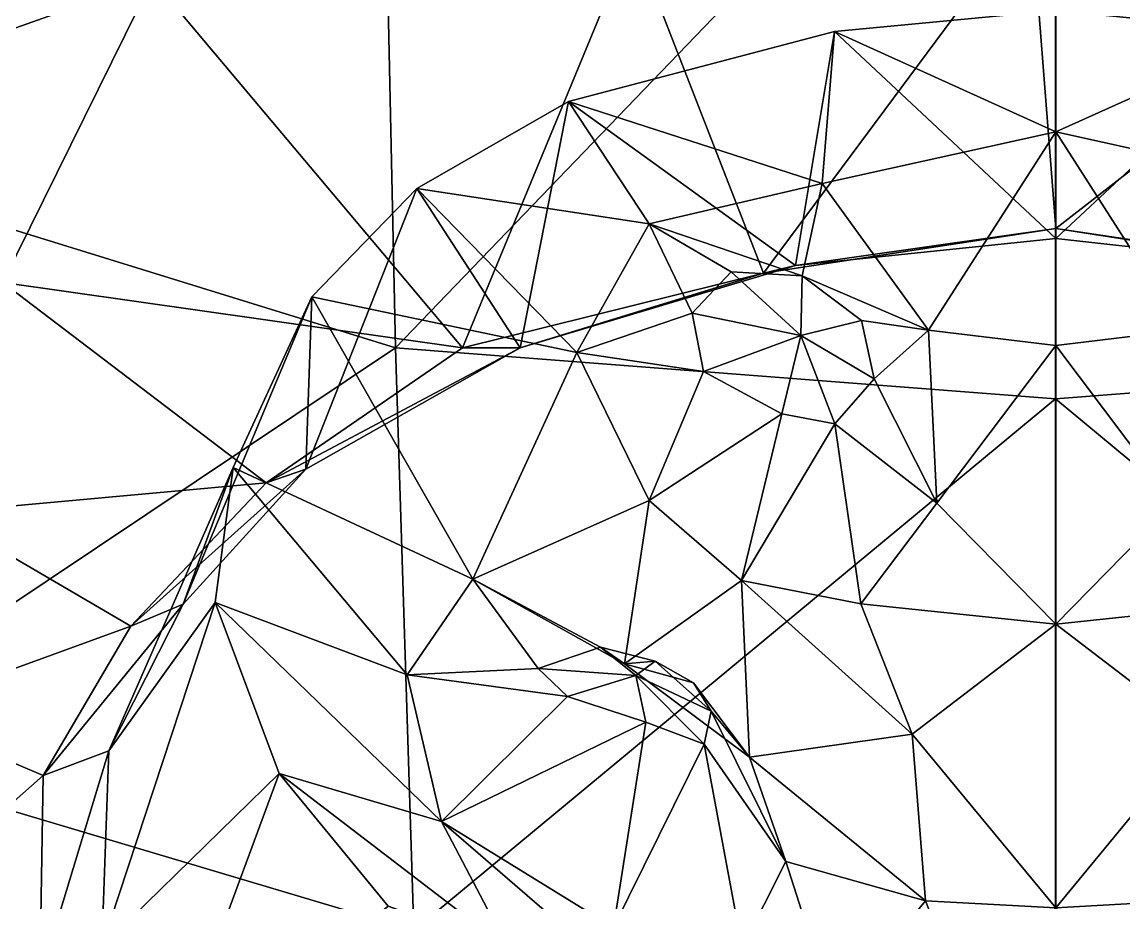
# Model space of a CAD drawing. Extents: x -4.77 to 4.77, y -2.48 to 3.3.
# Drawn here: x -0.17 to 0.0109, y -2.2363 to -2.0917 of the extents above; entities that cross this region are included whole.
import ezdxf

# ---------------------------------------------------------------- set-up
doc = ezdxf.new("R2010")
doc.units = 0

msp = doc.modelspace()

# ---------------------------------------------------------------- linework, layer by layer
for points in [[(-0.21261, -2.11303, 0.3889), (-0.11126, -2.02272, 0.47158), (-0.22021, -1.98802, 0.45728)], [(-0.21261, -2.11303, -0.3889), (-0.22021, -1.98802, -0.45728), (-0.11126, -2.02272, -0.47158)], [(-0.21261, -2.11303, 0.3889), (-0.10864, -2.14518, 0.40055), (-0.11126, -2.02272, 0.47158)], [(-0.21261, -2.11303, -0.3889), (-0.11126, -2.02272, -0.47158), (-0.10864, -2.14518, -0.40055)], [(-0.10864, -2.14518, 0.40055), (-0.00031, -2.03253, 0.47558), (-0.11126, -2.02272, 0.47158)], [(-0.10864, -2.14518, -0.40055), (-0.11126, -2.02272, -0.47158), (-0.00031, -2.03253, -0.47558)], [(0.10801, -2.14518, 0.40056), (0.11064, -2.02273, 0.47159), (-0.00031, -2.03253, 0.47558)], [(0.10801, -2.14518, -0.40056), (-0.00031, -2.03253, -0.47558), (0.11064, -2.02273, -0.47159)], [(-0.10864, -2.14518, 0.40055), (-0.00031, -2.15356, 0.40377), (-0.00031, -2.03253, 0.47558)], [(-0.10864, -2.14518, -0.40055), (-0.00031, -2.03253, -0.47558), (-0.00031, -2.15356, -0.40377)], [(0.10801, -2.14518, 0.40056), (-0.00031, -2.03253, 0.47558), (-0.00031, -2.15356, 0.40377)], [(0.10801, -2.14518, -0.40056), (-0.00031, -2.15356, -0.40377), (-0.00031, -2.03253, -0.47558)], [(-0.21778, -2.10916, -1.23734), (-0.22341, -2.04615, -1.25719), (-0.14853, -2.08465, -1.287)], [(-0.21778, -2.10916, 1.23734), (-0.14853, -2.08465, 1.287), (-0.22341, -2.04615, 1.25719)], [(-0.04822, -2.13291, -1.29196), (-0.06974, -2.07762, -1.31317), (-0.00428, -2.07367, -1.32082)], [(-0.04822, -2.13291, 1.29196), (-0.00428, -2.07367, 1.32082), (-0.06974, -2.07762, 1.31317)], [(-0.04822, -2.13291, -1.29196), (-0.00428, -2.07367, -1.32082), (-0.00026, -2.12556, -1.30056)], [(-0.04822, -2.13291, 1.29196), (-0.00026, -2.12556, 1.30056), (-0.00428, -2.07367, 1.32082)], [(-0.00026, -2.12556, -1.30056), (-0.00428, -2.07367, -1.32082), (0.06011, -2.07861, -1.31446)], [(-0.00026, -2.12556, 1.30056), (0.06011, -2.07861, 1.31446), (-0.00428, -2.07367, 1.32082)], [(-0.06974, -2.07762, -1.31317), (-0.09765, -2.14515, -1.27695), (-0.14853, -2.08465, -1.287)], [(-0.06974, -2.07762, 1.31317), (-0.14853, -2.08465, 1.287), (-0.09765, -2.14515, 1.27695)], [(-0.06974, -2.07762, -1.31317), (-0.04822, -2.13291, -1.29196), (-0.09765, -2.14515, -1.27695)], [(-0.06974, -2.07762, 1.31317), (-0.09765, -2.14515, 1.27695), (-0.04822, -2.13291, 1.29196)], [(-0.00026, -2.12556, -1.30056), (0.06011, -2.07861, -1.31446), (0.0477, -2.13302, -1.29201)], [(-0.00026, -2.12556, 1.30056), (0.0477, -2.13302, 1.29201), (0.06011, -2.07861, 1.31446)], [(-0.21778, -2.10916, -1.23734), (-0.14853, -2.08465, -1.287), (-0.17315, -2.13443, -1.2526)], [(-0.21778, -2.10916, 1.23734), (-0.17315, -2.13443, 1.2526), (-0.14853, -2.08465, 1.287)], [(-0.09765, -2.14515, -1.27695), (-0.17315, -2.13443, -1.2526), (-0.14853, -2.08465, -1.287)], [(-0.09765, -2.14515, 1.27695), (-0.14853, -2.08465, 1.287), (-0.17315, -2.13443, 1.2526)], [(-0.03658, -2.09321, -1.22895), (-0.00026, -2.12722, -1.28359), (-0.00026, -2.0898, -1.23393)], [(-0.03658, -2.09321, -1.22895), (-0.00026, -2.0898, -1.23393), (-0.00026, -2.10971, -1.22575)], [(-0.03658, -2.09321, 1.22895), (-0.00026, -2.0898, 1.23393), (-0.00026, -2.12722, 1.28359)], [(-0.03658, -2.09321, 1.22895), (-0.00026, -2.10971, 1.22575), (-0.00026, -2.0898, 1.23393)], [(0.03603, -2.09342, -1.22893), (-0.00026, -2.10971, -1.22575), (-0.00026, -2.0898, -1.23393)], [(0.03603, -2.09342, -1.22893), (-0.00026, -2.0898, -1.23393), (-0.00026, -2.12722, -1.28359)], [(0.03603, -2.09342, 1.22893), (-0.00026, -2.0898, 1.23393), (-0.00026, -2.10971, 1.22575)], [(0.03603, -2.09342, 1.22893), (-0.00026, -2.12722, 1.28359), (-0.00026, -2.0898, 1.23393)], [(-0.0386, -2.11821, -1.2209), (-0.08026, -2.1047, -1.21712), (-0.03658, -2.09321, -1.22895)], [(-0.04299, -2.13164, -1.27903), (-0.03658, -2.09321, -1.22895), (-0.08026, -2.1047, -1.21712)], [(-0.0386, -2.11821, 1.2209), (-0.03658, -2.09321, 1.22895), (-0.08026, -2.1047, 1.21712)], [(-0.04299, -2.13164, 1.27903), (-0.08026, -2.1047, 1.21712), (-0.03658, -2.09321, 1.22895)], [(-0.03658, -2.09321, -1.22895), (-0.04299, -2.13164, -1.27903), (-0.00026, -2.12722, -1.28359)], [(-0.03658, -2.09321, 1.22895), (-0.00026, -2.12722, 1.28359), (-0.04299, -2.13164, 1.27903)], [(-0.03658, -2.09321, -1.22895), (-0.00026, -2.10971, -1.22575), (-0.0386, -2.11821, -1.2209)], [(-0.03658, -2.09321, 1.22895), (-0.0386, -2.11821, 1.2209), (-0.00026, -2.10971, 1.22575)], [(0.03603, -2.09342, -1.22893), (-0.00026, -2.12722, -1.28359), (0.04274, -2.13198, -1.27893)], [(0.03603, -2.09342, -1.22893), (0.03805, -2.11821, -1.22075), (-0.00026, -2.10971, -1.22575)], [(0.03603, -2.09342, 1.22893), (0.04274, -2.13198, 1.27893), (-0.00026, -2.12722, 1.28359)], [(0.03603, -2.09342, 1.22893), (-0.00026, -2.10971, 1.22575), (0.03805, -2.11821, 1.22075)], [(-0.06702, -2.12479, -1.20998), (-0.10515, -2.11901, -1.19433), (-0.08026, -2.1047, -1.21712)], [(-0.0882, -2.14517, -1.26266), (-0.08026, -2.1047, -1.21712), (-0.10515, -2.11901, -1.19433)], [(-0.06702, -2.12479, 1.20998), (-0.08026, -2.1047, 1.21712), (-0.10515, -2.11901, 1.19433)], [(-0.0882, -2.14517, 1.26266), (-0.10515, -2.11901, 1.19433), (-0.08026, -2.1047, 1.21712)], [(-0.04299, -2.13164, -1.27903), (-0.08026, -2.1047, -1.21712), (-0.0882, -2.14517, -1.26266)], [(-0.04299, -2.13164, 1.27903), (-0.0882, -2.14517, 1.26266), (-0.08026, -2.1047, 1.21712)], [(-0.0386, -2.11821, -1.2209), (-0.06702, -2.12479, -1.20998), (-0.08026, -2.1047, -1.21712)], [(-0.0386, -2.11821, 1.2209), (-0.08026, -2.1047, 1.21712), (-0.06702, -2.12479, 1.20998)], [(-0.02117, -2.14228, -1.22035), (-0.0386, -2.11821, -1.2209), (-0.00026, -2.10971, -1.22575)], [(-0.02117, -2.14228, 1.22035), (-0.00026, -2.10971, 1.22575), (-0.0386, -2.11821, 1.2209)], [(-0.02117, -2.14228, -1.22035), (-0.00026, -2.10971, -1.22575), (-0.00026, -2.14481, -1.2235)], [(-0.02117, -2.14228, 1.22035), (-0.00026, -2.14481, 1.2235), (-0.00026, -2.10971, 1.22575)], [(0.0206, -2.14226, -1.2203), (-0.00026, -2.10971, -1.22575), (0.03805, -2.11821, -1.22075)], [(0.0206, -2.14226, -1.2203), (-0.00026, -2.14481, -1.2235), (-0.00026, -2.10971, -1.22575)], [(0.0206, -2.14226, 1.2203), (0.03805, -2.11821, 1.22075), (-0.00026, -2.10971, 1.22575)], [(0.0206, -2.14226, 1.2203), (-0.00026, -2.10971, 1.22575), (-0.00026, -2.14481, 1.2235)], [(-0.10864, -2.14518, 0.40055), (-0.21261, -2.11303, 0.3889), (-0.20673, -2.21075, 0.31808)], [(-0.10864, -2.14518, -0.40055), (-0.20673, -2.21075, -0.31808), (-0.21261, -2.11303, -0.3889)], [(-0.04189, -2.13335, -1.2004), (-0.06702, -2.12479, -1.20998), (-0.0386, -2.11821, -1.2209)], [(-0.04189, -2.13335, 1.2004), (-0.0386, -2.11821, 1.2209), (-0.06702, -2.12479, 1.20998)], [(-0.02117, -2.14228, -1.22035), (-0.04189, -2.13335, -1.2004), (-0.0386, -2.11821, -1.2209)], [(-0.02117, -2.14228, 1.22035), (-0.0386, -2.11821, 1.2209), (-0.04189, -2.13335, 1.2004)], [(-0.0882, -2.14517, -1.26266), (-0.10515, -2.11901, -1.19433), (-0.12338, -2.16508, -1.23837)], [(-0.12338, -2.16508, -1.23837), (-0.10515, -2.11901, -1.19433), (-0.1224, -2.13677, -1.17251)], [(-0.0882, -2.14517, 1.26266), (-0.12338, -2.16508, 1.23837), (-0.10515, -2.11901, 1.19433)], [(-0.12338, -2.16508, 1.23837), (-0.1224, -2.13677, 1.17251), (-0.10515, -2.11901, 1.19433)], [(-0.1224, -2.13677, -1.17251), (-0.10515, -2.11901, -1.19433), (-0.07886, -2.14592, -1.19906)], [(-0.1224, -2.13677, 1.17251), (-0.07886, -2.14592, 1.19906), (-0.10515, -2.11901, 1.19433)], [(-0.06702, -2.12479, -1.20998), (-0.07886, -2.14592, -1.19906), (-0.10515, -2.11901, -1.19433)], [(-0.06702, -2.12479, 1.20998), (-0.10515, -2.11901, 1.19433), (-0.07886, -2.14592, 1.19906)], [(-0.05993, -2.13947, -1.19194), (-0.07886, -2.14592, -1.19906), (-0.06702, -2.12479, -1.20998)], [(-0.05993, -2.13947, 1.19194), (-0.06702, -2.12479, 1.20998), (-0.07886, -2.14592, 1.19906)], [(-0.05993, -2.13947, -1.19194), (-0.06702, -2.12479, -1.20998), (-0.05356, -2.13267, -1.19828)], [(-0.04189, -2.13335, -1.2004), (-0.05356, -2.13267, -1.19828), (-0.06702, -2.12479, -1.20998)], [(-0.05993, -2.13947, 1.19194), (-0.05356, -2.13267, 1.19828), (-0.06702, -2.12479, 1.20998)], [(-0.04189, -2.13335, 1.2004), (-0.06702, -2.12479, 1.20998), (-0.05356, -2.13267, 1.19828)], [(-0.04299, -2.13164, -1.27903), (-0.04822, -2.13291, -1.29196), (-0.00026, -2.12556, -1.30056)], [(-0.04299, -2.13164, 1.27903), (-0.00026, -2.12556, 1.30056), (-0.04822, -2.13291, 1.29196)], [(-0.04299, -2.13164, -1.27903), (-0.00026, -2.12556, -1.30056), (-0.00026, -2.12722, -1.28359)], [(-0.04299, -2.13164, 1.27903), (-0.00026, -2.12722, 1.28359), (-0.00026, -2.12556, 1.30056)], [(0.04274, -2.13198, -1.27893), (-0.00026, -2.12556, -1.30056), (0.0477, -2.13302, -1.29201)], [(0.04274, -2.13198, -1.27893), (-0.00026, -2.12722, -1.28359), (-0.00026, -2.12556, -1.30056)], [(0.04274, -2.13198, 1.27893), (0.0477, -2.13302, 1.29201), (-0.00026, -2.12556, 1.30056)], [(0.04274, -2.13198, 1.27893), (-0.00026, -2.12556, 1.30056), (-0.00026, -2.12722, 1.28359)], [(-0.04822, -2.13291, -1.29196), (-0.0882, -2.14517, -1.26266), (-0.09765, -2.14515, -1.27695)], [(-0.04822, -2.13291, 1.29196), (-0.09765, -2.14515, 1.27695), (-0.0882, -2.14517, 1.26266)], [(-0.04822, -2.13291, -1.29196), (-0.04299, -2.13164, -1.27903), (-0.0882, -2.14517, -1.26266)], [(-0.04822, -2.13291, 1.29196), (-0.0882, -2.14517, 1.26266), (-0.04299, -2.13164, 1.27903)], [(-0.05356, -2.13267, -1.19828), (-0.04208, -2.14314, -1.18957), (-0.05993, -2.13947, -1.19194)], [(-0.05356, -2.13267, 1.19828), (-0.05993, -2.13947, 1.19194), (-0.04208, -2.14314, 1.18957)], [(-0.05356, -2.13267, -1.19828), (-0.04189, -2.13335, -1.2004), (-0.04208, -2.14314, -1.18957)], [(-0.05356, -2.13267, 1.19828), (-0.04208, -2.14314, 1.18957), (-0.04189, -2.13335, 1.2004)], [(-0.18397, -2.17224, -1.22163), (-0.17315, -2.13443, -1.2526), (-0.1299, -2.16733, -1.25115)], [(-0.18397, -2.17224, 1.22163), (-0.1299, -2.16733, 1.25115), (-0.17315, -2.13443, 1.2526)], [(-0.09765, -2.14515, -1.27695), (-0.1299, -2.16733, -1.25115), (-0.17315, -2.13443, -1.2526)], [(-0.09765, -2.14515, 1.27695), (-0.17315, -2.13443, 1.2526), (-0.1299, -2.16733, 1.25115)], [(-0.04208, -2.14314, -1.18957), (-0.04189, -2.13335, -1.2004), (-0.03217, -2.14067, -1.20029)], [(-0.04208, -2.14314, 1.18957), (-0.03217, -2.14067, 1.20029), (-0.04189, -2.13335, 1.2004)], [(-0.02117, -2.14228, -1.22035), (-0.03217, -2.14067, -1.20029), (-0.04189, -2.13335, -1.2004)], [(-0.02117, -2.14228, 1.22035), (-0.04189, -2.13335, 1.2004), (-0.03217, -2.14067, 1.20029)], [(-0.12338, -2.16508, -1.23837), (-0.1224, -2.13677, -1.17251), (-0.14352, -2.18727, -1.21396)], [(-0.14352, -2.18727, -1.21396), (-0.1224, -2.13677, -1.17251), (-0.13531, -2.16484, -1.14092)], [(-0.12338, -2.16508, 1.23837), (-0.14352, -2.18727, 1.21396), (-0.1224, -2.13677, 1.17251)], [(-0.14352, -2.18727, 1.21396), (-0.13531, -2.16484, 1.14092), (-0.1224, -2.13677, 1.17251)], [(-0.13531, -2.16484, -1.14092), (-0.1224, -2.13677, -1.17251), (-0.09598, -2.18314, -1.17556)], [(-0.13531, -2.16484, 1.14092), (-0.09598, -2.18314, 1.17556), (-0.1224, -2.13677, 1.17251)], [(-0.1224, -2.13677, -1.17251), (-0.07886, -2.14592, -1.19906), (-0.09598, -2.18314, -1.17556)], [(-0.1224, -2.13677, 1.17251), (-0.09598, -2.18314, 1.17556), (-0.07886, -2.14592, 1.19906)], [(-0.05807, -2.14906, -1.18617), (-0.07886, -2.14592, -1.19906), (-0.05993, -2.13947, -1.19194)], [(-0.05807, -2.14906, 1.18617), (-0.05993, -2.13947, 1.19194), (-0.07886, -2.14592, 1.19906)], [(-0.04208, -2.14314, -1.18957), (-0.05807, -2.14906, -1.18617), (-0.05993, -2.13947, -1.19194)], [(-0.04208, -2.14314, 1.18957), (-0.05993, -2.13947, 1.19194), (-0.05807, -2.14906, 1.18617)], [(-0.04208, -2.14314, -1.18957), (-0.03217, -2.14067, -1.20029), (-0.03007, -2.15027, -1.19557)], [(-0.04208, -2.14314, 1.18957), (-0.03007, -2.15027, 1.19557), (-0.03217, -2.14067, 1.20029)], [(-0.02117, -2.14228, -1.22035), (-0.03007, -2.15027, -1.19557), (-0.03217, -2.14067, -1.20029)], [(-0.02117, -2.14228, 1.22035), (-0.03217, -2.14067, 1.20029), (-0.03007, -2.15027, 1.19557)], [(-0.04208, -2.14314, -1.18957), (-0.04521, -2.156, -1.18454), (-0.05807, -2.14906, -1.18617)], [(-0.04208, -2.14314, 1.18957), (-0.05807, -2.14906, 1.18617), (-0.04521, -2.156, 1.18454)], [(-0.04208, -2.14314, -1.18957), (-0.03655, -2.15764, -1.18859), (-0.04521, -2.156, -1.18454)], [(-0.04208, -2.14314, 1.18957), (-0.04521, -2.156, 1.18454), (-0.03655, -2.15764, 1.18859)], [(-0.04208, -2.14314, -1.18957), (-0.03007, -2.15027, -1.19557), (-0.03655, -2.15764, -1.18859)], [(-0.04208, -2.14314, 1.18957), (-0.03655, -2.15764, 1.18859), (-0.03007, -2.15027, 1.19557)], [(-0.02117, -2.14228, -1.22035), (-0.01977, -2.17069, -1.21348), (-0.03007, -2.15027, -1.19557)], [(-0.02117, -2.14228, 1.22035), (-0.03007, -2.15027, 1.19557), (-0.01977, -2.17069, 1.21348)], [(-0.01977, -2.17069, -1.21348), (-0.02117, -2.14228, -1.22035), (-0.00026, -2.14481, -1.2235)], [(-0.01977, -2.17069, 1.21348), (-0.00026, -2.14481, 1.2235), (-0.02117, -2.14228, 1.22035)], [(-0.00026, -2.14481, -1.2235), (0.0206, -2.14226, -1.2203), (0.01923, -2.17069, -1.21345)], [(-0.00026, -2.14481, 1.2235), (0.01923, -2.17069, 1.21345), (0.0206, -2.14226, 1.2203)], [(-0.10864, -2.14518, 0.40055), (-0.20673, -2.21075, 0.31808), (-0.10563, -2.24085, 0.3273)], [(-0.10864, -2.14518, -0.40055), (-0.10563, -2.24085, -0.3273), (-0.20673, -2.21075, -0.31808)], [(-0.0882, -2.14517, -1.26266), (-0.1299, -2.16733, -1.25115), (-0.09765, -2.14515, -1.27695)], [(-0.0882, -2.14517, 1.26266), (-0.09765, -2.14515, 1.27695), (-0.1299, -2.16733, 1.25115)], [(-0.0882, -2.14517, -1.26266), (-0.12338, -2.16508, -1.23837), (-0.1299, -2.16733, -1.25115)], [(-0.0882, -2.14517, 1.26266), (-0.1299, -2.16733, 1.25115), (-0.12338, -2.16508, 1.23837)], [(-0.10563, -2.24085, 0.3273), (-0.00031, -2.15356, 0.40377), (-0.10864, -2.14518, 0.40055)], [(-0.10563, -2.24085, -0.3273), (-0.10864, -2.14518, -0.40055), (-0.00031, -2.15356, -0.40377)], [(-0.01977, -2.17069, -1.21348), (-0.00026, -2.14481, -1.2235), (-0.00026, -2.19053, -1.20829)], [(-0.01977, -2.17069, 1.21348), (-0.00026, -2.19053, 1.20829), (-0.00026, -2.14481, 1.2235)], [(0.105, -2.24086, 0.32731), (0.10801, -2.14518, 0.40056), (-0.00031, -2.15356, 0.40377)], [(0.105, -2.24086, -0.32731), (-0.00031, -2.15356, -0.40377), (0.10801, -2.14518, -0.40056)], [(-0.00026, -2.14481, -1.2235), (0.01923, -2.17069, -1.21345), (-0.00026, -2.19053, -1.20829)], [(-0.00026, -2.14481, 1.2235), (-0.00026, -2.19053, 1.20829), (0.01923, -2.17069, 1.21345)], [(-0.09598, -2.18314, -1.17556), (-0.07886, -2.14592, -1.19906), (-0.067, -2.17025, -1.19246)], [(-0.09598, -2.18314, 1.17556), (-0.067, -2.17025, 1.19246), (-0.07886, -2.14592, 1.19906)], [(-0.05807, -2.14906, -1.18617), (-0.067, -2.17025, -1.19246), (-0.07886, -2.14592, -1.19906)], [(-0.05807, -2.14906, 1.18617), (-0.07886, -2.14592, 1.19906), (-0.067, -2.17025, 1.19246)], [(-0.067, -2.17025, -1.19246), (-0.05807, -2.14906, -1.18617), (-0.04521, -2.156, -1.18454)], [(-0.067, -2.17025, 1.19246), (-0.04521, -2.156, 1.18454), (-0.05807, -2.14906, 1.18617)], [(-0.03655, -2.15764, -1.18859), (-0.03007, -2.15027, -1.19557), (-0.01977, -2.17069, -1.21348)], [(-0.03655, -2.15764, 1.18859), (-0.01977, -2.17069, 1.21348), (-0.03007, -2.15027, 1.19557)], [(-0.10563, -2.24085, 0.3273), (-0.00031, -2.24919, 0.32941), (-0.00031, -2.15356, 0.40377)], [(-0.10563, -2.24085, -0.3273), (-0.00031, -2.15356, -0.40377), (-0.00031, -2.24919, -0.32941)], [(0.105, -2.24086, 0.32731), (-0.00031, -2.15356, 0.40377), (-0.00031, -2.24919, 0.32941)], [(0.105, -2.24086, -0.32731), (-0.00031, -2.24919, -0.32941), (-0.00031, -2.15356, -0.40377)], [(-0.067, -2.17025, -1.19246), (-0.04521, -2.156, -1.18454), (-0.05182, -2.18339, -1.19698)], [(-0.067, -2.17025, 1.19246), (-0.05182, -2.18339, 1.19698), (-0.04521, -2.156, 1.18454)], [(-0.05182, -2.18339, -1.19698), (-0.04521, -2.156, -1.18454), (-0.03655, -2.15764, -1.18859)], [(-0.05182, -2.18339, 1.19698), (-0.03655, -2.15764, 1.18859), (-0.04521, -2.156, 1.18454)], [(-0.05182, -2.18339, -1.19698), (-0.03655, -2.15764, -1.18859), (-0.03227, -2.18718, -1.20557)], [(-0.05182, -2.18339, 1.19698), (-0.03227, -2.18718, 1.20557), (-0.03655, -2.15764, 1.18859)], [(-0.03655, -2.15764, -1.18859), (-0.01977, -2.17069, -1.21348), (-0.03227, -2.18718, -1.20557)], [(-0.03655, -2.15764, 1.18859), (-0.03227, -2.18718, 1.20557), (-0.01977, -2.17069, 1.21348)], [(-0.14352, -2.18727, -1.21396), (-0.13531, -2.16484, -1.14092), (-0.1557, -2.21131, -1.18565)], [(-0.13829, -2.18699, -1.11446), (-0.1557, -2.21131, -1.18565), (-0.13531, -2.16484, -1.14092)], [(-0.14352, -2.18727, 1.21396), (-0.1557, -2.21131, 1.18565), (-0.13531, -2.16484, 1.14092)], [(-0.13829, -2.18699, 1.11446), (-0.13531, -2.16484, 1.14092), (-0.1557, -2.21131, 1.18565)], [(-0.12338, -2.16508, -1.23837), (-0.15211, -2.19085, -1.2229), (-0.1299, -2.16733, -1.25115)], [(-0.12338, -2.16508, -1.23837), (-0.14352, -2.18727, -1.21396), (-0.15211, -2.19085, -1.2229)], [(-0.12338, -2.16508, 1.23837), (-0.1299, -2.16733, 1.25115), (-0.15211, -2.19085, 1.2229)], [(-0.12338, -2.16508, 1.23837), (-0.15211, -2.19085, 1.2229), (-0.14352, -2.18727, 1.21396)], [(-0.10675, -2.19885, -1.15204), (-0.13829, -2.18699, -1.11446), (-0.13531, -2.16484, -1.14092)], [(-0.10675, -2.19885, 1.15204), (-0.13531, -2.16484, 1.14092), (-0.13829, -2.18699, 1.11446)], [(-0.13531, -2.16484, -1.14092), (-0.09598, -2.18314, -1.17556), (-0.10675, -2.19885, -1.15204)], [(-0.13531, -2.16484, 1.14092), (-0.10675, -2.19885, 1.15204), (-0.09598, -2.18314, 1.17556)], [(-0.18397, -2.17224, -1.22163), (-0.1299, -2.16733, -1.25115), (-0.15211, -2.19085, -1.2229)], [(-0.18397, -2.17224, 1.22163), (-0.15211, -2.19085, 1.2229), (-0.1299, -2.16733, 1.25115)], [(-0.09598, -2.18314, -1.17556), (-0.067, -2.17025, -1.19246), (-0.07103, -2.19707, -1.18089)], [(-0.09598, -2.18314, 1.17556), (-0.07103, -2.19707, 1.18089), (-0.067, -2.17025, 1.19246)], [(-0.05182, -2.18339, -1.19698), (-0.07103, -2.19707, -1.18089), (-0.067, -2.17025, -1.19246)], [(-0.05182, -2.18339, 1.19698), (-0.067, -2.17025, 1.19246), (-0.07103, -2.19707, 1.18089)], [(-0.03227, -2.18718, -1.20557), (-0.01977, -2.17069, -1.21348), (-0.00026, -2.19053, -1.20829)], [(-0.03227, -2.18718, 1.20557), (-0.00026, -2.19053, 1.20829), (-0.01977, -2.17069, 1.21348)], [(-0.00026, -2.19053, -1.20829), (0.01923, -2.17069, -1.21345), (0.03172, -2.18715, -1.20548)], [(-0.00026, -2.19053, 1.20829), (0.03172, -2.18715, 1.20548), (0.01923, -2.17069, 1.21345)], [(-0.1909, -2.20498, -1.18862), (-0.18397, -2.17224, -1.22163), (-0.15211, -2.19085, -1.2229)], [(-0.1909, -2.20498, 1.18862), (-0.15211, -2.19085, 1.2229), (-0.18397, -2.17224, 1.22163)], [(-0.08522, -2.19783, -1.14926), (-0.10675, -2.19885, -1.15204), (-0.09598, -2.18314, -1.17556)], [(-0.08522, -2.19783, 1.14926), (-0.09598, -2.18314, 1.17556), (-0.10675, -2.19885, 1.15204)], [(-0.08522, -2.19783, -1.14926), (-0.09598, -2.18314, -1.17556), (-0.07499, -2.1943, -1.15798)], [(-0.07103, -2.19707, -1.18089), (-0.07499, -2.1943, -1.15798), (-0.09598, -2.18314, -1.17556)], [(-0.08522, -2.19783, 1.14926), (-0.07499, -2.1943, 1.15798), (-0.09598, -2.18314, 1.17556)], [(-0.07103, -2.19707, 1.18089), (-0.09598, -2.18314, 1.17556), (-0.07499, -2.1943, 1.15798)], [(-0.05182, -2.18339, -1.19698), (-0.05051, -2.21236, -1.18272), (-0.07103, -2.19707, -1.18089)], [(-0.05182, -2.18339, 1.19698), (-0.07103, -2.19707, 1.18089), (-0.05051, -2.21236, 1.18272)], [(-0.05182, -2.18339, -1.19698), (-0.02384, -2.20857, -1.19518), (-0.05051, -2.21236, -1.18272)], [(-0.05182, -2.18339, -1.19698), (-0.03227, -2.18718, -1.20557), (-0.02384, -2.20857, -1.19518)], [(-0.05182, -2.18339, 1.19698), (-0.05051, -2.21236, 1.18272), (-0.02384, -2.20857, 1.19518)], [(-0.05182, -2.18339, 1.19698), (-0.02384, -2.20857, 1.19518), (-0.03227, -2.18718, 1.20557)], [(-0.14352, -2.18727, -1.21396), (-0.16651, -2.21538, -1.19347), (-0.15211, -2.19085, -1.2229)], [(-0.14352, -2.18727, -1.21396), (-0.1557, -2.21131, -1.18565), (-0.16651, -2.21538, -1.19347)], [(-0.14352, -2.18727, 1.21396), (-0.15211, -2.19085, 1.2229), (-0.16651, -2.21538, 1.19347)], [(-0.14352, -2.18727, 1.21396), (-0.16651, -2.21538, 1.19347), (-0.1557, -2.21131, 1.18565)], [(-0.15687, -2.2435, -1.1468), (-0.13829, -2.18699, -1.11446), (-0.12774, -2.21507, -1.08317)], [(-0.13829, -2.18699, -1.11446), (-0.15687, -2.2435, -1.1468), (-0.1557, -2.21131, -1.18565)], [(-0.15687, -2.2435, 1.1468), (-0.12774, -2.21507, 1.08317), (-0.13829, -2.18699, 1.11446)], [(-0.13829, -2.18699, 1.11446), (-0.1557, -2.21131, 1.18565), (-0.15687, -2.2435, 1.1468)], [(-0.12774, -2.21507, -1.08317), (-0.13829, -2.18699, -1.11446), (-0.10112, -2.22294, -1.12938)], [(-0.10675, -2.19885, -1.15204), (-0.10112, -2.22294, -1.12938), (-0.13829, -2.18699, -1.11446)], [(-0.12774, -2.21507, 1.08317), (-0.10112, -2.22294, 1.12938), (-0.13829, -2.18699, 1.11446)], [(-0.10675, -2.19885, 1.15204), (-0.13829, -2.18699, 1.11446), (-0.10112, -2.22294, 1.12938)], [(-0.03227, -2.18718, -1.20557), (-0.00026, -2.19053, -1.20829), (-0.02384, -2.20857, -1.19518)], [(-0.03227, -2.18718, 1.20557), (-0.02384, -2.20857, 1.19518), (-0.00026, -2.19053, 1.20829)], [(-0.00026, -2.19053, -1.20829), (0.03172, -2.18715, -1.20548), (0.02331, -2.20852, -1.1951)], [(-0.00026, -2.19053, 1.20829), (0.02331, -2.20852, 1.1951), (0.03172, -2.18715, 1.20548)], [(-0.1909, -2.20498, -1.18862), (-0.15211, -2.19085, -1.2229), (-0.16651, -2.21538, -1.19347)], [(-0.1909, -2.20498, 1.18862), (-0.16651, -2.21538, 1.19347), (-0.15211, -2.19085, 1.2229)], [(-0.00026, -2.23713, -1.172), (-0.02384, -2.20857, -1.19518), (-0.00026, -2.19053, -1.20829)], [(-0.00026, -2.23713, 1.172), (-0.00026, -2.19053, 1.20829), (-0.02384, -2.20857, 1.19518)], [(0.02331, -2.20852, -1.1951), (-0.00026, -2.23713, -1.172), (-0.00026, -2.19053, -1.20829)], [(0.02331, -2.20852, 1.1951), (-0.00026, -2.19053, 1.20829), (-0.00026, -2.23713, 1.172)], [(-0.07499, -2.1943, -1.15798), (-0.06921, -2.19896, -1.14532), (-0.08522, -2.19783, -1.14926)], [(-0.07499, -2.1943, 1.15798), (-0.08522, -2.19783, 1.14926), (-0.06921, -2.19896, 1.14532)], [(-0.07103, -2.19707, -1.18089), (-0.06602, -2.19662, -1.1581), (-0.07499, -2.1943, -1.15798)], [(-0.07499, -2.1943, -1.15798), (-0.06602, -2.19662, -1.1581), (-0.06921, -2.19896, -1.14532)], [(-0.07103, -2.19707, 1.18089), (-0.07499, -2.1943, 1.15798), (-0.06602, -2.19662, 1.1581)], [(-0.07499, -2.1943, 1.15798), (-0.06921, -2.19896, 1.14532), (-0.06602, -2.19662, 1.1581)], [(-0.10675, -2.19885, -1.15204), (-0.08522, -2.19783, -1.14926), (-0.08042, -2.2024, -1.13976)], [(-0.10675, -2.19885, 1.15204), (-0.08042, -2.2024, 1.13976), (-0.08522, -2.19783, 1.14926)], [(-0.06921, -2.19896, -1.14532), (-0.08042, -2.2024, -1.13976), (-0.08522, -2.19783, -1.14926)], [(-0.06921, -2.19896, 1.14532), (-0.08522, -2.19783, 1.14926), (-0.08042, -2.2024, 1.13976)], [(-0.07103, -2.19707, -1.18089), (-0.05974, -2.20017, -1.15639), (-0.06602, -2.19662, -1.1581)], [(-0.07103, -2.19707, 1.18089), (-0.06602, -2.19662, 1.1581), (-0.05974, -2.20017, 1.15639)], [(-0.07103, -2.19707, -1.18089), (-0.05051, -2.21236, -1.18272), (-0.05974, -2.20017, -1.15639)], [(-0.07103, -2.19707, 1.18089), (-0.05974, -2.20017, 1.15639), (-0.05051, -2.21236, 1.18272)], [(-0.06602, -2.19662, -1.1581), (-0.05683, -2.2048, -1.15094), (-0.06921, -2.19896, -1.14532)], [(-0.06602, -2.19662, 1.1581), (-0.06921, -2.19896, 1.14532), (-0.05683, -2.2048, 1.15094)], [(-0.06602, -2.19662, -1.1581), (-0.05974, -2.20017, -1.15639), (-0.05683, -2.2048, -1.15094)], [(-0.06602, -2.19662, 1.1581), (-0.05683, -2.2048, 1.15094), (-0.05974, -2.20017, 1.15639)], [(-0.10675, -2.19885, -1.15204), (-0.08042, -2.2024, -1.13976), (-0.10112, -2.22294, -1.12938)], [(-0.10675, -2.19885, 1.15204), (-0.10112, -2.22294, 1.12938), (-0.08042, -2.2024, 1.13976)], [(-0.06921, -2.19896, -1.14532), (-0.06753, -2.20665, -1.13757), (-0.08042, -2.2024, -1.13976)], [(-0.06921, -2.19896, 1.14532), (-0.08042, -2.2024, 1.13976), (-0.06753, -2.20665, 1.13757)], [(-0.06921, -2.19896, -1.14532), (-0.05797, -2.21024, -1.14274), (-0.06753, -2.20665, -1.13757)], [(-0.06921, -2.19896, -1.14532), (-0.05683, -2.2048, -1.15094), (-0.05797, -2.21024, -1.14274)], [(-0.06921, -2.19896, 1.14532), (-0.06753, -2.20665, 1.13757), (-0.05797, -2.21024, 1.14274)], [(-0.06921, -2.19896, 1.14532), (-0.05797, -2.21024, 1.14274), (-0.05683, -2.2048, 1.15094)], [(-0.05683, -2.2048, -1.15094), (-0.05974, -2.20017, -1.15639), (-0.05051, -2.21236, -1.18272)], [(-0.05683, -2.2048, 1.15094), (-0.05051, -2.21236, 1.18272), (-0.05974, -2.20017, 1.15639)], [(-0.06753, -2.20665, -1.13757), (-0.10112, -2.22294, -1.12938), (-0.08042, -2.2024, -1.13976)], [(-0.06753, -2.20665, 1.13757), (-0.08042, -2.2024, 1.13976), (-0.10112, -2.22294, 1.12938)], [(-0.19143, -2.23736, -1.15154), (-0.1909, -2.20498, -1.18862), (-0.16651, -2.21538, -1.19347)], [(-0.19143, -2.23736, 1.15154), (-0.16651, -2.21538, 1.19347), (-0.1909, -2.20498, 1.18862)], [(-0.05797, -2.21024, -1.14274), (-0.05683, -2.2048, -1.15094), (-0.04459, -2.22948, -1.16727)], [(-0.05797, -2.21024, 1.14274), (-0.04459, -2.22948, 1.16727), (-0.05683, -2.2048, 1.15094)], [(-0.05683, -2.2048, -1.15094), (-0.05051, -2.21236, -1.18272), (-0.04459, -2.22948, -1.16727)], [(-0.05683, -2.2048, 1.15094), (-0.04459, -2.22948, 1.16727), (-0.05051, -2.21236, 1.18272)], [(-0.06753, -2.20665, -1.13757), (-0.07284, -2.24033, -1.13261), (-0.10112, -2.22294, -1.12938)], [(-0.06753, -2.20665, 1.13757), (-0.10112, -2.22294, 1.12938), (-0.07284, -2.24033, 1.13261)], [(-0.05797, -2.21024, -1.14274), (-0.07284, -2.24033, -1.13261), (-0.06753, -2.20665, -1.13757)], [(-0.05797, -2.21024, 1.14274), (-0.06753, -2.20665, 1.13757), (-0.07284, -2.24033, 1.13261)], [(-0.05051, -2.21236, -1.18272), (-0.02384, -2.20857, -1.19518), (-0.02162, -2.23595, -1.17102)], [(-0.05051, -2.21236, 1.18272), (-0.02162, -2.23595, 1.17102), (-0.02384, -2.20857, 1.19518)], [(-0.00026, -2.23713, -1.172), (-0.02162, -2.23595, -1.17102), (-0.02384, -2.20857, -1.19518)], [(-0.00026, -2.23713, 1.172), (-0.02384, -2.20857, 1.19518), (-0.02162, -2.23595, 1.17102)], [(0.02331, -2.20852, -1.1951), (0.02109, -2.23589, -1.17097), (-0.00026, -2.23713, -1.172)], [(0.02331, -2.20852, 1.1951), (-0.00026, -2.23713, 1.172), (0.02109, -2.23589, 1.17097)], [(-0.20245, -2.28566, 0.24659), (-0.10563, -2.24085, 0.3273), (-0.20673, -2.21075, 0.31808)], [(-0.20245, -2.28566, -0.24659), (-0.20673, -2.21075, -0.31808), (-0.10563, -2.24085, -0.3273)], [(-0.05797, -2.21024, -1.14274), (-0.05172, -2.24374, -1.14689), (-0.07284, -2.24033, -1.13261)], [(-0.05797, -2.21024, 1.14274), (-0.07284, -2.24033, 1.13261), (-0.05172, -2.24374, 1.14689)], [(-0.05797, -2.21024, -1.14274), (-0.04459, -2.22948, -1.16727), (-0.05172, -2.24374, -1.14689)], [(-0.05797, -2.21024, 1.14274), (-0.05172, -2.24374, 1.14689), (-0.04459, -2.22948, 1.16727)], [(-0.16703, -2.24873, -1.15477), (-0.1557, -2.21131, -1.18565), (-0.15687, -2.2435, -1.1468)], [(-0.16703, -2.24873, -1.15477), (-0.16651, -2.21538, -1.19347), (-0.1557, -2.21131, -1.18565)], [(-0.16703, -2.24873, 1.15477), (-0.15687, -2.2435, 1.1468), (-0.1557, -2.21131, 1.18565)], [(-0.16703, -2.24873, 1.15477), (-0.1557, -2.21131, 1.18565), (-0.16651, -2.21538, 1.19347)], [(-0.05051, -2.21236, -1.18272), (-0.02162, -2.23595, -1.17102), (-0.04459, -2.22948, -1.16727)], [(-0.05051, -2.21236, 1.18272), (-0.04459, -2.22948, 1.16727), (-0.02162, -2.23595, 1.17102)], [(-0.19143, -2.23736, -1.15154), (-0.16651, -2.21538, -1.19347), (-0.16703, -2.24873, -1.15477)], [(-0.19143, -2.23736, 1.15154), (-0.16703, -2.24873, 1.15477), (-0.16651, -2.21538, 1.19347)], [(-0.15687, -2.2435, -1.1468), (-0.12774, -2.21507, -1.08317), (-0.14704, -2.26718, -1.11799)], [(-0.15687, -2.2435, 1.1468), (-0.14704, -2.26718, 1.11799), (-0.12774, -2.21507, 1.08317)], [(-0.14704, -2.26718, -1.11799), (-0.12774, -2.21507, -1.08317), (-0.10986, -2.23682, -1.05844)], [(-0.14704, -2.26718, 1.11799), (-0.10986, -2.23682, 1.05844), (-0.12774, -2.21507, 1.08317)], [(-0.12774, -2.21507, -1.08317), (-0.10112, -2.22294, -1.12938), (-0.0901, -2.24391, -1.09929)], [(-0.10986, -2.23682, -1.05844), (-0.12774, -2.21507, -1.08317), (-0.0901, -2.24391, -1.09929)], [(-0.12774, -2.21507, 1.08317), (-0.0901, -2.24391, 1.09929), (-0.10112, -2.22294, 1.12938)], [(-0.10986, -2.23682, 1.05844), (-0.0901, -2.24391, 1.09929), (-0.12774, -2.21507, 1.08317)], [(-0.10112, -2.22294, -1.12938), (-0.07499, -2.24546, -1.12193), (-0.0901, -2.24391, -1.09929)], [(-0.10112, -2.22294, -1.12938), (-0.07284, -2.24033, -1.13261), (-0.07499, -2.24546, -1.12193)], [(-0.10112, -2.22294, 1.12938), (-0.0901, -2.24391, 1.09929), (-0.07499, -2.24546, 1.12193)], [(-0.10112, -2.22294, 1.12938), (-0.07499, -2.24546, 1.12193), (-0.07284, -2.24033, 1.13261)], [(-0.04459, -2.22948, -1.16727), (-0.03666, -2.25413, -1.13983), (-0.05172, -2.24374, -1.14689)], [(-0.04459, -2.22948, 1.16727), (-0.05172, -2.24374, 1.14689), (-0.03666, -2.25413, 1.13983)], [(-0.04459, -2.22948, -1.16727), (-0.02162, -2.23595, -1.17102), (-0.03666, -2.25413, -1.13983)], [(-0.04459, -2.22948, 1.16727), (-0.03666, -2.25413, 1.13983), (-0.02162, -2.23595, 1.17102)], [(-0.01517, -2.25245, -1.15002), (-0.03666, -2.25413, -1.13983), (-0.02162, -2.23595, -1.17102)], [(-0.01517, -2.25245, 1.15002), (-0.02162, -2.23595, 1.17102), (-0.03666, -2.25413, 1.13983)], [(-0.01517, -2.25245, -1.15002), (-0.02162, -2.23595, -1.17102), (-0.00026, -2.23713, -1.172)], [(-0.01517, -2.25245, 1.15002), (-0.00026, -2.23713, 1.172), (-0.02162, -2.23595, 1.17102)], [(0.01464, -2.25241, -1.14999), (-0.00026, -2.23713, -1.172), (0.02109, -2.23589, -1.17097)], [(0.01464, -2.25241, 1.14999), (0.02109, -2.23589, 1.17097), (-0.00026, -2.23713, 1.172)]]:
    msp.add_3dface(points)

doc.saveas('drawing.dxf')
